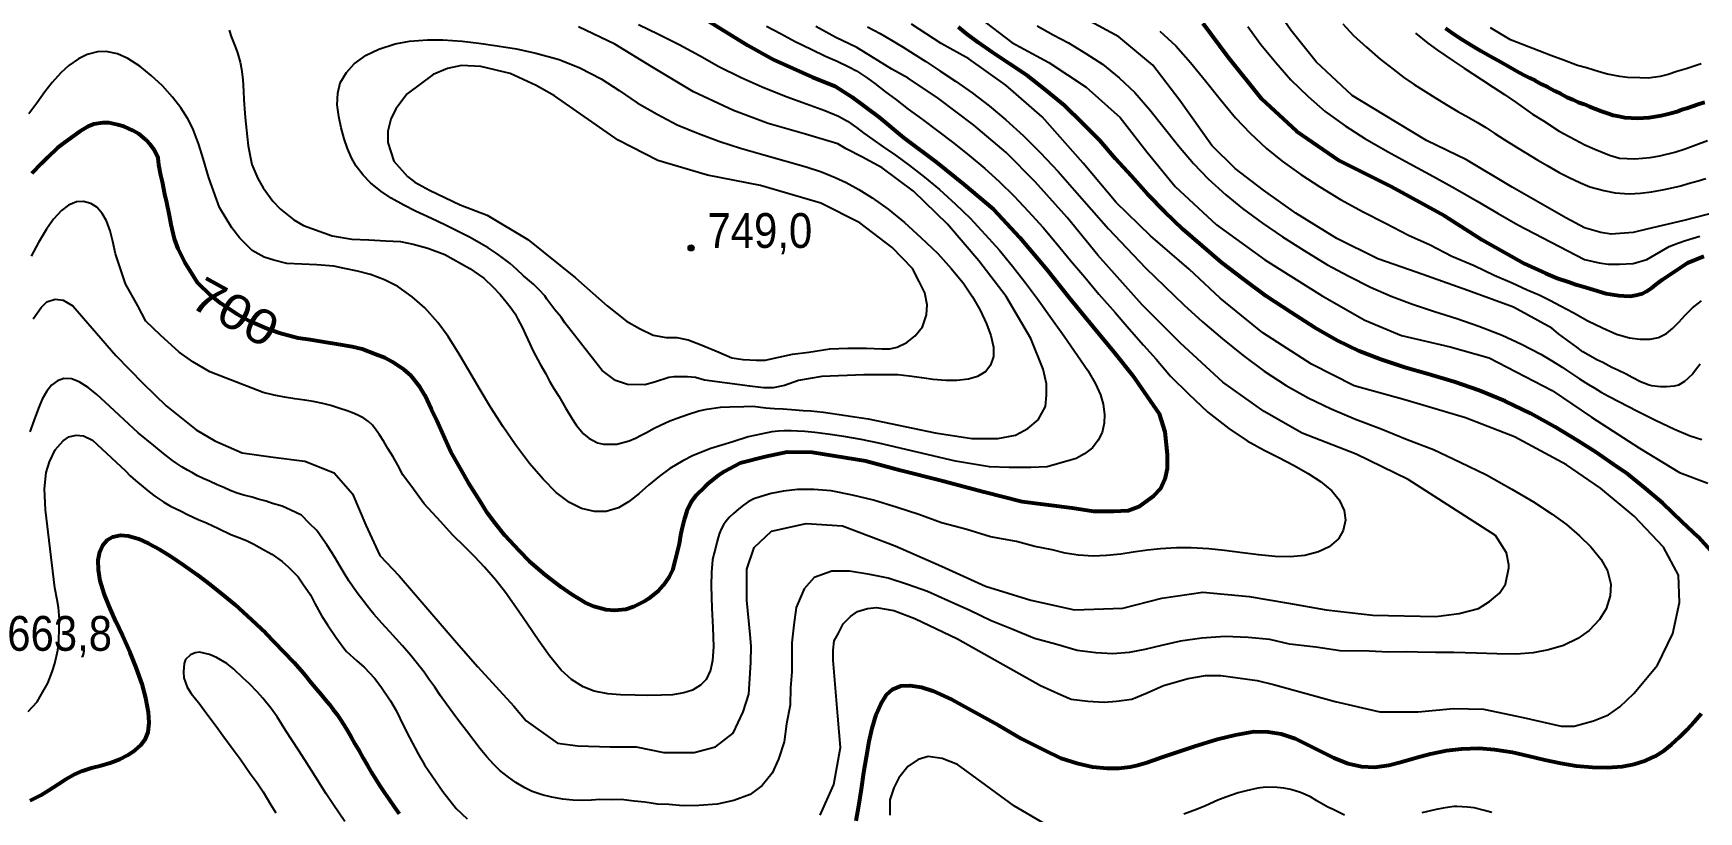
# Model space of a CAD drawing. Header units: metres. Extents: x 552626 to 559174, y 1843804 to 1852371.
# Drawn here: x 555000 to 555814, y 1844599 to 1844979 of the extents above; entities that cross this region are included whole.
import ezdxf
from ezdxf.enums import TextEntityAlignment as Align

# ---------------------------------------------------------------- set-up
doc = ezdxf.new("R2010")
doc.units = ezdxf.units.M
doc.header["$LTSCALE"] = 6.8
for name, color, linetype, lineweight in [('1', 7, 'Continuous', 25), ('2', 7, 'Continuous', 53), ('5', 7, 'Continuous', 25)]:
    doc.layers.add(name, color=color, linetype=linetype, lineweight=lineweight)
doc.layers.add('4', color=7, linetype='Continuous')

msp = doc.modelspace()

# ---------------------------------------------------------------- hatches: boundary and pattern name
at = {"layer": '5'}
msp.add_hatch(color=256, dxfattribs=at).paths.add_polyline_path([(555323.35, 1844874.58, 1), (555320.35, 1844874.58, 1)])

# ---------------------------------------------------------------- linework, layer by layer
at = {"layer": '1'}
for points in [[(555824.14, 1844892.43), (555807.14, 1844888.05), (555789.03, 1844883.76), (555782.32, 1844882.06), (555771.63, 1844881.27), (555766.47, 1844882.06), (555758.55, 1844884.45), (555749.44, 1844889.21), (555723.24, 1844904.33), (555700.86, 1844917.58), (555681.37, 1844927.02), (555660.21, 1844939.72), (555644.96, 1844949.07), (555627.37, 1844965.47), (555615.01, 1844980.94), (555603.23, 1844998.07), (555590.52, 1845016.32), (555577.8, 1845030.04), (555561.32, 1845040.81), (555544.28, 1845047.26), (555528.04, 1845057.14), (555517.5, 1845067.52)], [(555408.35, 1844791.16), (555441.21, 1844784.32), (555459.04, 1844781.54), (555471.71, 1844781.54), (555480.43, 1844783.13), (555486.37, 1844786.31), (555491.52, 1844790.68), (555495.09, 1844797.04), (555495.48, 1844802.6), (555495.48, 1844808.16), (555493.9, 1844815.31), (555487.92, 1844830.25), (555475.86, 1844850.86), (555462.44, 1844868.3), (555447.16, 1844886.21), (555430.59, 1844902.3), (555415.25, 1844913.64), (555405.26, 1844919.11), (555397.65, 1844922.92), (555393.56, 1844925.43), (555377.73, 1844930.14), (555359.48, 1844935.39), (555342.62, 1844941.7), (555323.02, 1844950.88), (555302.69, 1844963.02), (555284.49, 1844974.16), (555266.84, 1844982.49)], [(555296.16, 1844983.7), (555305.96, 1844978.94), (555316.09, 1844974.01), (555325.93, 1844968.51), (555335.38, 1844963.27), (555346.31, 1844957.87), (555356.52, 1844953.21), (555368.39, 1844948.53), (555378.31, 1844944.97), (555387.14, 1844941.76), (555393.83, 1844938.86), (555398.22, 1844936.41), (555402.75, 1844933.33), (555406.28, 1844930.6), (555410.72, 1844927.48), (555415.78, 1844923.9), (555421.7, 1844919.9), (555428.54, 1844914.81), (555435.85, 1844909.16), (555443.29, 1844903.05), (555451, 1844895.97), (555458.24, 1844889.07), (555465.56, 1844881.14), (555472.39, 1844873.58), (555478.95, 1844865.61), (555485.22, 1844857.57), (555491.2, 1844849.67), (555497.94, 1844840.17), (555504.23, 1844831.48), (555510.75, 1844822.01), (555515.7, 1844814.7), (555519.56, 1844808.22), (555521.91, 1844802.86), (555523.25, 1844798.22), (555523.91, 1844793.13), (555523.71, 1844788.91), (555522.69, 1844784.42), (555520.82, 1844780.6), (555518.08, 1844776.9), (555514.1, 1844773.93), (555510, 1844771.77), (555495.88, 1844767.64), (555487.96, 1844767.24), (555477.26, 1844767.24), (555467.75, 1844767.64), (555451.11, 1844770.42), (555413.68, 1844779.28), (555404.95, 1844780.95), (555396.42, 1844782.42), (555388.64, 1844783.62), (555382.28, 1844784.38), (555377.46, 1844784.89)], [(555358.66, 1844982.96), (555365.46, 1844979.39), (555372.76, 1844975.37), (555380.53, 1844971.63), (555387.59, 1844968.19), (555393.17, 1844965.78), (555398.89, 1844963.02), (555402.72, 1844961.04), (555408.13, 1844957.57), (555411.67, 1844954.97), (555416.98, 1844950.72), (555421.75, 1844947.16), (555427.99, 1844942.32), (555434.88, 1844937.38), (555442.36, 1844931.73), (555450.24, 1844925.72), (555457.78, 1844919.71), (555465.35, 1844913.31), (555472.44, 1844906.94), (555479.7, 1844899.84), (555486.64, 1844892.59), (555493.87, 1844884.5), (555500.58, 1844876.65), (555507.37, 1844868.5), (555514.27, 1844860.21), (555521.12, 1844852.02), (555529.08, 1844842.98), (555535.97, 1844835.13), (555543.01, 1844827.08), (555549.09, 1844820.18), (555556.18, 1844811.95), (555564.89, 1844803.36), (555574.34, 1844794.29), (555584.75, 1844786.43), (555593.59, 1844780.34)], [(555402.93, 1844972.55), (555402.58, 1844972.65), (555392.59, 1844977.35), (555382.79, 1844982.67)], [(555408.05, 1844982.57), (555414.22, 1844979.29), (555419.82, 1844976.03), (555425.42, 1844972.67), (555430.85, 1844969.21), (555436.55, 1844965.59), (555443.45, 1844961.07), (555451.09, 1844956.06), (555459.15, 1844950.27), (555467.51, 1844944.03), (555475.74, 1844937.19), (555484.37, 1844929.35), (555492.51, 1844921.23), (555501.18, 1844911.92), (555509.26, 1844902.8), (555517.59, 1844893.36), (555525.94, 1844883.86), (555534.71, 1844874.62), (555544.1, 1844864.76), (555553.26, 1844855.92), (555562.76, 1844846.82), (555571.88, 1844838.55), (555581.59, 1844830.2), (555591.69, 1844821.97), (555602.03, 1844814.42), (555612.68, 1844807.32), (555623.39, 1844801.34), (555634.67, 1844795.99), (555646.54, 1844790.92), (555659.18, 1844786.28), (555671.89, 1844781.05), (555684.76, 1844776.19), (555697.68, 1844769.95), (555710.66, 1844763.76), (555722.99, 1844756.73)], [(555552.75, 1844660.76), (555564.78, 1844664.27), (555573.29, 1844665.78), (555580.8, 1844665.78), (555598.58, 1844663.32), (555606.47, 1844661.34), (555636.68, 1844653.02), (555658.42, 1844648.01), (555677.26, 1844647.9), (555694.46, 1844649.62), (555709.15, 1844649.31), (555728.5, 1844645.13), (555747.12, 1844641.05), (555753.53, 1844641.05), (555762.91, 1844643.52), (555770.31, 1844646.49), (555775.74, 1844650.45), (555782.65, 1844656.88), (555794.21, 1844670.83), (555801.75, 1844686.16), (555804.94, 1844701.43), (555804.5, 1844714.75), (555797.17, 1844728.34), (555782.72, 1844743.56), (555766.27, 1844757.29), (555749.72, 1844768.59), (555724.38, 1844782.26), (555700.3, 1844791.51), (555670.69, 1844800.38), (555645.99, 1844807.23), (555625.04, 1844817.8), (555601.3, 1844833.13), (555580.39, 1844850.08), (555565.25, 1844864.19), (555546.46, 1844880.45), (555529.62, 1844896.81), (555513.54, 1844915.96), (555493.36, 1844938.68), (555475.73, 1844954.11), (555457.62, 1844966.93), (555444.11, 1844974.38), (555429.54, 1844983.91)], [(555462.83, 1844987.03), (555478.67, 1844974.89), (555496.78, 1844965.1), (555514.91, 1844953.12), (555531.5, 1844938.35), (555544.57, 1844921.47), (555558.47, 1844904.65), (555578.63, 1844885.93), (555602.24, 1844868.83), (555630.27, 1844851.18), (555651.16, 1844839.33), (555669.08, 1844831.81), (555692.83, 1844826.25), (555711.93, 1844820.86), (555742.7, 1844804.92), (555761.89, 1844791.89), (555785.34, 1844776.7), (555804.9, 1844764.86), (555818.8, 1844759.68)], [(555490.92, 1844983), (555498.75, 1844978.66), (555506.38, 1844974.73), (555514.79, 1844969.59), (555522.9, 1844964.32), (555531, 1844957.62), (555538.66, 1844950.44), (555546.01, 1844941.95), (555553.13, 1844933.24), (555560.04, 1844924.39), (555567.39, 1844915.85), (555574.59, 1844908.28), (555583.18, 1844900.52), (555591.39, 1844893.9), (555601.14, 1844886.64), (555610.89, 1844879.97), (555621.51, 1844873.24), (555632.58, 1844866.51), (555643.28, 1844860.8), (555653.86, 1844855.35), (555664.04, 1844851.06), (555674.42, 1844847.07), (555685.21, 1844843.49), (555696.18, 1844840.07), (555706.83, 1844836.43), (555718.25, 1844831.98), (555727.66, 1844827.6), (555737.22, 1844822.64), (555742.89, 1844819.28), (555747.67, 1844816.32), (555749.76, 1844814.85), (555753.13, 1844812.58), (555756.14, 1844810.67), (555760.52, 1844807.87), (555763.58, 1844806.04), (555766.75, 1844804.17), (555770.3, 1844802.22), (555775.7, 1844799.37), (555784.06, 1844794.98), (555793.29, 1844790.41), (555802.47, 1844786.06), (555810.1, 1844782.85), (555815.86, 1844780.99)], [(555815.13, 1844817.84), (555812.84, 1844814.89), (555811.44, 1844813.1), (555808.97, 1844810.79), (555807.35, 1844809.35), (555804.43, 1844807.56), (555802.31, 1844807.01), (555798.54, 1844806.73), (555795.69, 1844806.75), (555791.45, 1844807.17), (555790.17, 1844807.49), (555785.88, 1844809.14), (555781.8, 1844811.29), (555778.95, 1844812.84), (555774.79, 1844814.88), (555771.96, 1844816.24), (555767.48, 1844818.54), (555764.54, 1844819.97), (555760.26, 1844822.29), (555757.78, 1844823.88), (555754.74, 1844826.07), (555745.83, 1844832.64), (555742.53, 1844835.31), (555723.87, 1844845.59), (555701.47, 1844853.7), (555676.73, 1844862.61), (555657.47, 1844869.21), (555637.4, 1844879.19), (555617.41, 1844891.59), (555601.58, 1844902.81), (555587.85, 1844913.32), (555576.36, 1844924.68), (555560.67, 1844946.64), (555547.61, 1844963.83), (555530.91, 1844977.75), (555514.92, 1844986.35)], [(555593.94, 1844982.69), (555600.39, 1844973.93), (555607.6, 1844965.1), (555614.91, 1844956.7), (555623.38, 1844948.5), (555631.77, 1844941.19), (555641.52, 1844934.28), (555651.14, 1844928.05), (555662.29, 1844921.72), (555672.98, 1844915.79), (555684.67, 1844909.42), (555695.26, 1844903.52), (555706.03, 1844897.39), (555716.25, 1844891.43), (555725.88, 1844885.89), (555758.55, 1844868.95), (555765.68, 1844867.36), (555770.04, 1844866.57), (555775.59, 1844866.57), (555782.32, 1844866.96), (555789.06, 1844868.95), (555799.86, 1844875.35), (555804.1, 1844876.82), (555807.33, 1844878.02)], [(555640.36, 1844983.97), (555645.63, 1844978.34), (555651.93, 1844972.57), (555658.71, 1844966.73), (555664.99, 1844961.84), (555670.22, 1844957.74), (555675.19, 1844954.48), (555679.59, 1844951.57), (555685.31, 1844947.98), (555690.94, 1844944.66), (555696.65, 1844941.29), (555701.98, 1844938.35), (555706.19, 1844935.85), (555710.35, 1844933.34), (555714.76, 1844930.5), (555719.34, 1844927.53), (555725.3, 1844923.84), (555729.79, 1844921.05), (555735.73, 1844917.49), (555740.22, 1844914.87), (555746.16, 1844911.48), (555750.75, 1844909.06), (555756.57, 1844906.31), (555761.07, 1844904.48), (555767.91, 1844902.63), (555773.51, 1844901.51), (555780.4, 1844900.94), (555785.88, 1844901.29), (555791.34, 1844901.92), (555796.62, 1844902.89), (555800.58, 1844903.72), (555805.55, 1844904.95), (555809.24, 1844905.97), (555814.02, 1844907.33), (555817.91, 1844908.53)], [(555815.6, 1844964.48), (555808.2, 1844962.13), (555803.73, 1844960.71), (555799.44, 1844959.32), (555795.58, 1844958.27), (555789.6, 1844957.52), (555785.6, 1844957.59), (555779.58, 1844957.88), (555775.72, 1844958.34), (555769.69, 1844959.49), (555765.66, 1844960.6), (555759.43, 1844962.57), (555755.1, 1844963.74), (555748.82, 1844966.09), (555742.15, 1844968.57), (555722.42, 1844976.15), (555712.55, 1844982.09)], [(555096.08, 1844981), (555097.01, 1844977.87), (555098.91, 1844972.95), (555100.11, 1844969.94), (555101.5, 1844965.25), (555102.08, 1844961.89), (555102.66, 1844956.81), (555103.11, 1844951.15), (555103.21, 1844946.97), (555103.67, 1844940.46), (555103.93, 1844938.2), (555104.8, 1844928.97), (555105.31, 1844924.46), (555106.65, 1844917.76), (555107.12, 1844915.34)], [(555328.38, 1844810.02), (555323.95, 1844811.36), (555320.12, 1844811.64), (555313.41, 1844811.65), (555310.92, 1844811.22), (555304.03, 1844809.05), (555299.19, 1844807.68), (555290.74, 1844807.81), (555284.91, 1844809.8), (555278.43, 1844814.66), (555274.79, 1844819.19), (555260.19, 1844838.02), (555258.27, 1844840.68), (555255.26, 1844844.26), (555253.32, 1844846.92), (555251.31, 1844849.58), (555250.41, 1844851.13), (555247.6, 1844854.05), (555244.77, 1844856.81), (555239.98, 1844861.01), (555236.72, 1844864.02), (555233.36, 1844866.99), (555230.21, 1844869.46), (555227.1, 1844871.67), (555222.6, 1844874.58), (555219.27, 1844876.6), (555213.83, 1844879.66), (555209.04, 1844882.1), (555201.44, 1844885.86), (555194.9, 1844888.89), (555187.15, 1844892.58), (555181.49, 1844895.4), (555175.24, 1844898.92), (555170.25, 1844902.29), (555165.15, 1844906.34), (555161.49, 1844910.13), (555158.11, 1844914.44), (555155.89, 1844918.5), (555153.85, 1844923.19), (555152.34, 1844927.79), (555150.81, 1844933.26), (555149.68, 1844938.73), (555148.9, 1844944.54), (555149.21, 1844950.14), (555150.38, 1844955.23), (555153.34, 1844960.34), (555157.19, 1844964.47), (555163.01, 1844968.7), (555169.17, 1844971.69), (555177.16, 1844974.25), (555184.27, 1844975.59), (555193.05, 1844976.28), (555200.49, 1844976.18), (555209.96, 1844975.52), (555218.09, 1844974.57), (555227.03, 1844973.35), (555236.5, 1844971.8), (555245.97, 1844969.74), (555257.39, 1844966.57), (555267.48, 1844962.52), (555277.84, 1844957.19), (555286.71, 1844951.49), (555295.44, 1844945.46), (555305.22, 1844939.95), (555315.03, 1844934.78)], [(555550.98, 1844980.48), (555558.75, 1844973.34), (555566.02, 1844965.16), (555573.28, 1844956.25), (555580.41, 1844947.24), (555587.88, 1844938.18), (555595.05, 1844930.55), (555603.05, 1844923.07), (555610.77, 1844916.92), (555619.81, 1844910.37)], [(555675.9, 1844979.46), (555681.92, 1844974.61), (555686.63, 1844971.12), (555694.41, 1844965.92), (555699.78, 1844962.41), (555708.17, 1844956.91), (555713.86, 1844953.16), (555719.45, 1844949.49), (555725.06, 1844945.63), (555733.09, 1844939.9), (555738.44, 1844936.58), (555746.09, 1844931.65), (555751.29, 1844928.78), (555758.71, 1844924.87), (555763.53, 1844922.81)], [(555322.93, 1844773.1), (555317.85, 1844770.53), (555311.47, 1844766.88), (555306.4, 1844763.16), (555301.02, 1844758.7), (555296.5, 1844754.63), (555291.23, 1844750.49), (555286.35, 1844747.61), (555280.36, 1844745.79), (555274.69, 1844745.75), (555268.22, 1844747.26), (555262.34, 1844750.29), (555255.88, 1844755.12), (555249.51, 1844761.54), (555242.87, 1844769.32), (555236.07, 1844778.34), (555229.94, 1844787.13), (555223.79, 1844796.79), (555218.72, 1844805.19), (555213.2, 1844814.71), (555208.51, 1844822.67), (555203.06, 1844831.32), (555197.98, 1844838.17), (555191.63, 1844845.25), (555185.46, 1844850.64), (555178.46, 1844855.65), (555172.02, 1844859.05), (555165.11, 1844861.64), (555158.83, 1844863.17), (555152.48, 1844864.46), (555147.18, 1844865.64), (555138.9, 1844866.28), (555124.27, 1844866.96), (555117.93, 1844868.55), (555113.18, 1844870.14), (555107.23, 1844873.32), (555101.29, 1844879.28), (555097.33, 1844884.44), (555091.39, 1844894.37), (555086.2, 1844908.78), (555083.43, 1844918.24), (555081.23, 1844925.12), (555078.34, 1844932.89), (555075.87, 1844937.55), (555072.4, 1844943.03), (555068.36, 1844948.17), (555063.48, 1844953.67), (555057.97, 1844958.84), (555052.47, 1844963.32), (555046.45, 1844967.06), (555041.48, 1844969.34), (555035.96, 1844970.51), (555031.71, 1844970.4), (555026.66, 1844969.02), (555022.48, 1844966.94), (555017.69, 1844963.69), (555013.72, 1844960.17), (555009.55, 1844955.45), (555006, 1844950.81), (555002.01, 1844945.26), (554998.15, 1844940.07)], [(555241.2, 1844643.52), (555256.56, 1844632.65), (555266.49, 1844631.29), (555282.3, 1844630.84), (555294.95, 1844630.84), (555308.5, 1844628.12), (555323.41, 1844628.12), (555333.8, 1844630.84), (555342.38, 1844637.63), (555347.35, 1844648.05), (555350.06, 1844656.66), (555350.96, 1844672.06), (555351.19, 1844680.03), (555350.78, 1844685.81), (555349.04, 1844702.48), (555349.16, 1844717.63), (555352.67, 1844728.27), (555361.14, 1844736.16), (555378.12, 1844740), (555395.91, 1844738.84), (555421.64, 1844729), (555444.18, 1844719.07), (555465.75, 1844709.41), (555487.91, 1844702.51), (555509.26, 1844697.8), (555532.86, 1844698.69), (555551.87, 1844703.53), (555572, 1844706.5), (555594.58, 1844704.27), (555613.85, 1844701.09), (555632.22, 1844697.77), (555655.07, 1844695.17), (555685.92, 1844694.5), (555697.27, 1844695.98), (555706.65, 1844698.46), (555712.08, 1844701.92), (555717.01, 1844705.88), (555719.98, 1844710.33), (555721.46, 1844718.25), (555721.46, 1844719.74), (555720.47, 1844725.68), (555715.04, 1844734.09), (555672.32, 1844761.43), (555646.89, 1844773.77), (555620.53, 1844784.02), (555601.87, 1844794.61), (555581.81, 1844809.03), (555561.13, 1844828), (555542.37, 1844846.8), (555520.72, 1844871.06), (555505.74, 1844889.5), (555489.96, 1844906.92), (555475.81, 1844921.21), (555459.98, 1844934.53), (555442.78, 1844947.51), (555427.98, 1844957.44), (555420.02, 1844961.87), (555402.93, 1844972.55)], [(555315.03, 1844934.78), (555325.43, 1844930.45), (555335.9, 1844926.54), (555346.05, 1844923.27), (555357.39, 1844919.98), (555378.03, 1844914.16), (555385.62, 1844911.69), (555392.3, 1844909.05), (555397.65, 1844906.57), (555403.91, 1844903.05), (555410.4, 1844899.07), (555418.09, 1844893.58), (555426.17, 1844887.04), (555434.21, 1844879.74), (555442.48, 1844871.87), (555449.02, 1844864.59), (555454.9, 1844857.56), (555459.37, 1844850.68), (555463.14, 1844844.17), (555466.31, 1844837.45), (555468.4, 1844831.76), (555469.6, 1844826.15), (555469.63, 1844821.58), (555468.25, 1844817.31), (555465.87, 1844814.21), (555461.88, 1844811.7), (555457.43, 1844810.45), (555451.75, 1844809.76), (555446.35, 1844809.83), (555440.2, 1844810.34), (555434.7, 1844811.1), (555428.47, 1844811.97), (555422.84, 1844812.61), (555406.35, 1844812.53), (555385.74, 1844811.74), (555374.26, 1844809.75), (555367.52, 1844807.37), (555361.97, 1844806.17), (555357.22, 1844806.17), (555350.48, 1844806.97), (555328.38, 1844810.02)], [(555763.53, 1844922.81), (555770.73, 1844919.92), (555775.58, 1844918.34), (555783.12, 1844918.05), (555790.54, 1844918.69), (555795.38, 1844919.49), (555802.74, 1844921.36), (555807.68, 1844922.93), (555812.94, 1844924.92), (555818.65, 1844927.06)], [(555107.12, 1844915.34), (555110.09, 1844908.54), (555112.71, 1844903.89), (555117.35, 1844897.47), (555121.23, 1844893.53), (555127.72, 1844888.37), (555132.33, 1844885.57), (555146.46, 1844880.47), (555155.96, 1844878.88), (555164.28, 1844878.48), (555172.6, 1844878.08), (555179.73, 1844877.68), (555186.07, 1844876.49), (555193.2, 1844874.51), (555201.52, 1844871.33), (555213.64, 1844864.6), (555217.88, 1844861.57), (555220.55, 1844859.79), (555225.04, 1844855.37), (555228.49, 1844851.78), (555231.46, 1844848.23), (555233.34, 1844845.88), (555235.83, 1844842.37), (555237.17, 1844839.77), (555239.37, 1844835.47), (555240.88, 1844832.23), (555243.1, 1844827.73), (555244.38, 1844824.84), (555245.75, 1844822.06), (555248.13, 1844817.78), (555250.86, 1844813.06), (555252.6, 1844809.46), (555254.82, 1844805.83), (555257.22, 1844802.21), (555260.53, 1844796.52), (555263.72, 1844791.09), (555265.79, 1844787.91), (555269.19, 1844783.84), (555271.91, 1844781.69), (555276.16, 1844779.33), (555278.98, 1844778.79), (555285.54, 1844778.69), (555291.61, 1844780.33), (555294.69, 1844781.64), (555297.45, 1844783.19), (555299.97, 1844784.42), (555303.81, 1844786.48), (555306.87, 1844787.96), (555311.47, 1844790.1), (555315.02, 1844791.36), (555320.12, 1844793.28), (555325.61, 1844795.04), (555329.61, 1844795.79), (555336.14, 1844796.72), (555340.76, 1844796.97), (555347.57, 1844797.18), (555352.03, 1844797.21), (555358.38, 1844796.42), (555362.59, 1844796.14), (555366.88, 1844795.97), (555370.9, 1844795.67), (555376.65, 1844795.19), (555380.37, 1844794.95), (555386.52, 1844794.33), (555408.35, 1844791.16)], [(555619.81, 1844910.37), (555629.1, 1844904.34), (555639.27, 1844898.26), (555650.31, 1844892.16), (555661.19, 1844886.67), (555672.45, 1844880.88), (555683.1, 1844876.03), (555693.74, 1844870.62), (555704.59, 1844865.95), (555714.37, 1844861.22), (555723.23, 1844857.58), (555730.58, 1844854.1), (555736.29, 1844851.63), (555741.5, 1844849.07), (555746.86, 1844846.24), (555752.99, 1844843), (555760.13, 1844839.02), (555767.26, 1844835.54), (555774.22, 1844832.41), (555780.44, 1844830.64), (555785.49, 1844829.94), (555790.69, 1844830.01), (555794.73, 1844830.9), (555798.6, 1844832.72), (555801.57, 1844835.14), (555804.61, 1844838.29), (555807.77, 1844841.8), (555811.28, 1844845.31), (555815.66, 1844848.81)], [(555036.04, 1844887.82), (555033.98, 1844891.47), (555031.33, 1844894.49), (555028.46, 1844896.34), (555024.89, 1844897.28), (555021.46, 1844897.08), (555017.52, 1844895.5), (555014.1, 1844892.91), (555010.23, 1844888.61), (555006.79, 1844883.79), (555002.86, 1844877.23), (554999.23, 1844870.49)], [(555331.98, 1844698.6), (555332.44, 1844689.13), (555332.76, 1844679.66), (555332.38, 1844673.12), (555331.36, 1844668.26), (555329.14, 1844663.83), (555326.49, 1844661.03), (555322.45, 1844658.51), (555318.32, 1844657.28), (555312.73, 1844656.35), (555307.34, 1844656.11), (555300.65, 1844656.01), (555294.47, 1844656.1), (555287.27, 1844656.28), (555281.09, 1844656.83), (555274.46, 1844658.12), (555269.09, 1844660.15), (555263.39, 1844663.74), (555258.41, 1844668.4), (555252.65, 1844675.3), (555247.39, 1844682.61), (555241.53, 1844691.27), (555236.58, 1844698.61), (555231.1, 1844706.26), (555226.4, 1844712.23), (555220.83, 1844718.62), (555216.1, 1844723.71), (555211.48, 1844728.46), (555205.27, 1844734.47), (555199.51, 1844740.79), (555191.37, 1844749.55), (555186.17, 1844756.69), (555180.97, 1844763.74), (555178.44, 1844768.45), (555176.14, 1844772.54), (555173.58, 1844776.56), (555171.59, 1844779.98), (555169.51, 1844783.24), (555167.98, 1844785.63), (555166.05, 1844788), (555164.14, 1844789.74), (555161.88, 1844791.36), (555159.57, 1844792.62), (555157.09, 1844793.71), (555153.67, 1844795.04), (555150.11, 1844796.18), (555145.71, 1844797.61), (555141.76, 1844798.58), (555137.15, 1844799.54), (555132.99, 1844800.16), (555128.09, 1844800.92), (555123.14, 1844801.71), (555118.09, 1844802.7), (555112.71, 1844803.99), (555086.63, 1844814.12), (555078.31, 1844818.89), (555071.58, 1844823.65), (555062.47, 1844832), (555055.34, 1844838.75), (555051.37, 1844846.3), (555045.43, 1844857.03), (555040.55, 1844871.69), (555039.23, 1844877.76), (555037.86, 1844882.85), (555036.04, 1844887.82)], [(555807.33, 1844878.02), (555811.62, 1844879.34), (555814.85, 1844880.38)], [(555000.27, 1844839.94), (555004.23, 1844845.51), (555007, 1844848.29), (555010.96, 1844849.48), (555014.93, 1844849.08), (555019.68, 1844846.3), (555040.73, 1844822.09), (555053.97, 1844808.4), (555065.21, 1844797.52), (555079.98, 1844785.73), (555089.12, 1844780.3), (555102.34, 1844774.54), (555117.53, 1844772.33), (555133.08, 1844770.46), (555147.34, 1844764.75), (555156.38, 1844754.49), (555162.78, 1844739.08), (555169.71, 1844724.33), (555179.09, 1844714.42), (555207.21, 1844681.85), (555217.62, 1844670), (555235.22, 1844650.7), (555241.2, 1844643.52)], [(555191.33, 1844667.34), (555188.78, 1844670.66), (555184.87, 1844675.47), (555180.74, 1844680.26), (555174.65, 1844687.11), (555170.75, 1844691.32), (555166.84, 1844695.63), (555165.23, 1844697.5), (555163.49, 1844699.76), (555161.37, 1844702.52), (555159.18, 1844705.51), (555156.59, 1844708.87), (555154.51, 1844711.89), (555152.2, 1844715.63), (555150.34, 1844718.92), (555148.11, 1844722.86), (555146.19, 1844725.73), (555143.84, 1844729.52), (555141.79, 1844732.24), (555138.91, 1844736.58), (555135.35, 1844740.02), (555131.4, 1844743.96), (555126.26, 1844746.4), (555121.98, 1844748.47), (555117.16, 1844749.81), (555114.09, 1844750.88), (555110.18, 1844751.87), (555107.23, 1844752.81), (555103.26, 1844753.81), (555100.03, 1844754.85), (555096.62, 1844756.03), (555093.37, 1844757.49), (555090.17, 1844758.92), (555086.43, 1844760.6), (555083.43, 1844761.96), (555080.64, 1844763.28), (555078.07, 1844764.64), (555075.69, 1844765.99), (555072.89, 1844767.67), (555070.54, 1844769.21), (555068.4, 1844770.72), (555063.93, 1844774.11), (555059.22, 1844778.02), (555051.52, 1844784.31), (555035.48, 1844799.25), (555031.43, 1844802.9), (555027.1, 1844806.45), (555022.79, 1844809.1), (555018.97, 1844810.69), (555015.18, 1844810.84), (555012.18, 1844809.71), (555009.22, 1844807.46), (555006.94, 1844804.56), (555004.72, 1844800.65), (555002.81, 1844796.32), (555000.68, 1844790.6), (554998.65, 1844784.75)], [(554997.86, 1844648.12), (555002.15, 1844652.88), (555004.39, 1844656.55), (555007.37, 1844662.02), (555009.58, 1844667.59), (555010.84, 1844671.53), (555012.36, 1844678.15), (555012.88, 1844682.67), (555013.03, 1844688.86), (555013.12, 1844693.04), (555012.64, 1844698.87), (555011.92, 1844702.68), (555010.78, 1844708.53), (555006.21, 1844746.58), (555005.81, 1844756.91), (555006.61, 1844764.85), (555008.19, 1844770.02), (555010.96, 1844775.98), (555014.93, 1844780.35), (555017.7, 1844782.34), (555021.26, 1844783.13), (555024.83, 1844782.73), (555029.19, 1844780.75), (555045.43, 1844765.64), (555047.68, 1844763.33), (555050.23, 1844760.97), (555052.97, 1844758.62), (555056.93, 1844755.47), (555059.65, 1844753.31), (555064.16, 1844750.41), (555067.41, 1844748.51), (555072.33, 1844746.13), (555075.75, 1844744.43), (555080.97, 1844741.99), (555084.95, 1844740.36), (555090.87, 1844737.53), (555096.9, 1844734.61), (555100.78, 1844733.06), (555104.55, 1844731.6), (555108.16, 1844729.92), (555113.33, 1844727), (555116.98, 1844724.95), (555121.95, 1844721.35), (555125.02, 1844718.57), (555129.72, 1844713.98)], [(555377.46, 1844784.89), (555373.77, 1844785.08), (555370.78, 1844785.24), (555367.35, 1844785.17), (555364.58, 1844785.09), (555361.24, 1844784.82), (555355.99, 1844783.67), (555349.77, 1844782.24), (555342.2, 1844779.87), (555331.52, 1844776.55), (555322.93, 1844773.1)], [(555593.59, 1844780.34), (555601.91, 1844775.85), (555609.2, 1844772.13), (555616.32, 1844768.4), (555623.42, 1844764.38), (555629.41, 1844760.49), (555635.07, 1844755.86), (555638.68, 1844751.51), (555641.1, 1844746.3), (555641.68, 1844741.6), (555640.61, 1844736.47), (555638.23, 1844732.43), (555633.77, 1844728.6), (555628.52, 1844726.15), (555621.79, 1844724.32), (555614.71, 1844723.76), (555607.25, 1844723.84), (555599.1, 1844724.69), (555591.41, 1844725.7), (555582.61, 1844726.81), (555574.9, 1844727.6), (555566.29, 1844728.06), (555559.06, 1844728.07), (555551.25, 1844727.63), (555544.86, 1844726.92), (555537.86, 1844725.93), (555531.91, 1844725.01), (555524.86, 1844724.28), (555518.43, 1844724.08), (555511.15, 1844724.5), (555504.64, 1844725.52), (555498.29, 1844727.06), (555489.84, 1844728.75), (555480.84, 1844731.11), (555468.26, 1844733.52), (555456.66, 1844737.02), (555444.21, 1844740.24), (555433.09, 1844744.41), (555422.52, 1844747.76), (555411.04, 1844751.39), (555400.69, 1844753.85), (555390.27, 1844755.86), (555381.8, 1844756.6), (555373.78, 1844756.58), (555367.06, 1844755.72), (555361.05, 1844754.54), (555356.08, 1844753.16), (555352.5, 1844751.95), (555349.75, 1844750.63), (555347.45, 1844748.95), (555345.12, 1844747.12), (555342.55, 1844744.84), (555340.65, 1844743.03), (555338.75, 1844740.93), (555337.6, 1844739.27), (555336.49, 1844737.17), (555335.75, 1844735.25), (555335.15, 1844733.1), (555334.49, 1844730.62), (555333.84, 1844727.96), (555332.98, 1844724.92), (555332.26, 1844722.22), (555331.77, 1844716.22), (555331.64, 1844709.49), (555331.98, 1844698.6)], [(555722.99, 1844756.73), (555733.62, 1844750.56), (555742.66, 1844744.55), (555749.65, 1844739.47), (555756.15, 1844733.94), (555761.63, 1844728.64), (555766.68, 1844722.41), (555769.73, 1844716.81), (555771.39, 1844710.37), (555771.13, 1844704.64), (555769.13, 1844698.31), (555765.93, 1844693.06), (555760.86, 1844687.75), (555755.2, 1844683.82), (555748.26, 1844680.36), (555740.98, 1844678.19), (555733.4, 1844676.74), (555725.14, 1844676.21), (555715.64, 1844676.26), (555705.66, 1844676.59), (555694.62, 1844676.9), (555685.66, 1844677.03), (555677.1, 1844677.1), (555671.64, 1844677.21), (555662.48, 1844677.04), (555653.29, 1844677.55), (555639.04, 1844677.81), (555627.13, 1844679.49), (555614.41, 1844680.97), (555604.73, 1844683.24), (555594.06, 1844684.31), (555582.96, 1844684.78), (555571.54, 1844683.93), (555561.13, 1844682.52), (555551.8, 1844680.31), (555543.59, 1844678.41), (555535.93, 1844676.93), (555527.91, 1844676.25), (555519.7, 1844676.86), (555510.47, 1844678.01), (555500.57, 1844680.86), (555489.68, 1844683.77), (555479.13, 1844688.25), (555468.44, 1844692.47), (555458.1, 1844697.43), (555447.5, 1844702.14), (555437.36, 1844706.71), (555427.62, 1844710.22), (555418.1, 1844713.31), (555409.27, 1844715.08), (555399.23, 1844716.71), (555390.68, 1844716.72), (555382.04, 1844713.55), (555377.15, 1844708.01), (555373.23, 1844698.92), (555372.11, 1844690.48), (555371.05, 1844681.74), (555371, 1844674.7), (555371.06, 1844667.58), (555370.48, 1844659.7), (555370.25, 1844651.26), (555368.53, 1844642.1), (555367.31, 1844633.35), (555364.51, 1844624.93), (555361.44, 1844618.03), (555356.56, 1844612.03), (555350.65, 1844607.6), (555342.8, 1844604.63), (555334.53, 1844602.85), (555325.7, 1844602.28), (555318.04, 1844602.06), (555311.04, 1844602.64), (555305.34, 1844602.92), (555299.3, 1844603.89), (555293.97, 1844604.36), (555287.67, 1844605.07), (555282.76, 1844605.06), (555277.2, 1844605.07), (555273.11, 1844604.76), (555268.55, 1844604.58), (555264.07, 1844604.83), (555259.16, 1844605.25), (555253.74, 1844606.3), (555249.05, 1844607.38), (555244.24, 1844609.13), (555240.53, 1844610.91), (555236.22, 1844613.5), (555232.57, 1844616.09), (555228.41, 1844619.39), (555225.23, 1844622.39), (555221.98, 1844625.94), (555218.79, 1844629.84), (555215.66, 1844633.96), (555211.99, 1844638.67), (555208.6, 1844643.09), (555205.33, 1844647.55), (555202.32, 1844651.69), (555199.4, 1844655.86), (555196.52, 1844659.95), (555193.63, 1844664), (555191.33, 1844667.34)], [(555129.72, 1844713.98), (555132.11, 1844710.55), (555135.77, 1844705.09), (555137.87, 1844700.87), (555141.43, 1844694.63), (555144.08, 1844690.48), (555148.19, 1844684.49), (555152.03, 1844679.05), (555153.46, 1844677.41), (555158.43, 1844672.95), (555162.02, 1844669.75), (555167.1, 1844664.36), (555170.21, 1844660.35), (555174.9, 1844653.39), (555177.62, 1844648.67), (555181.46, 1844640.85), (555184.16, 1844635.47), (555188.5, 1844627.42), (555191.58, 1844622.08), (555196.83, 1844614.33), (555200.47, 1844609.06), (555207.02, 1844600.79), (555212.34, 1844595.71)], [(555384.98, 1844597.46), (555391.54, 1844612.53), (555394.92, 1844630.47), (555393.62, 1844645.79), (555391.3, 1844673.22), (555391.3, 1844678.17), (555391.79, 1844682.62), (555393.77, 1844686.08), (555396.24, 1844691.03), (555399.69, 1844694.5), (555403.15, 1844696.97), (555408.08, 1844698.46), (555412.52, 1844698.95), (555420.91, 1844697.47), (555431.28, 1844693.51), (555452, 1844683.61), (555492.65, 1844660.76), (555502.67, 1844656.24), (555507.68, 1844654.23), (555515.69, 1844653.22), (555523.7, 1844652.72), (555529.71, 1844653.22), (555537.23, 1844654.23), (555544.74, 1844657.24), (555552.75, 1844660.76)], [(555129.92, 1844629.27), (555126.82, 1844633.96), (555123.79, 1844638.76), (555119.59, 1844645.51), (555116.66, 1844649.55), (555112.54, 1844654.7), (555109.92, 1844657.64), (555105.84, 1844661.74), (555102.86, 1844664.45), (555098.25, 1844668.96), (555094.9, 1844671.63), (555089.81, 1844674.47), (555086.4, 1844675.99), (555081.61, 1844677.06), (555079.36, 1844676.8), (555077.19, 1844675.79), (555074.77, 1844673.61), (555074.05, 1844671.62), (555073.67, 1844667.48), (555073.9, 1844664.56), (555075.47, 1844660.07), (555077.54, 1844656.88), (555081.66, 1844651.74), (555084.7, 1844647.61), (555089.73, 1844641.05), (555093.03, 1844636.38), (555098.09, 1844629.63), (555101.46, 1844625.06), (555106.38, 1844617.91), (555109.67, 1844613.24), (555112.74, 1844608.93), (555116.41, 1844602.59), (555118.87, 1844598.59)], [(555152.58, 1844594.35), (555146.98, 1844602.57), (555143.41, 1844607.97), (555138.18, 1844616.22), (555133.18, 1844624.12), (555129.92, 1844629.27)], [(555494.48, 1844593.5), (555479.84, 1844601.91), (555459.28, 1844617.11), (555452, 1844622.24), (555444.6, 1844625.21), (555437.69, 1844626.2), (555432.76, 1844624.71), (555427.82, 1844621.25), (555423.38, 1844615.81), (555420.91, 1844610.86), (555418.94, 1844604.92), (555418.94, 1844597.49)], [(555641.16, 1844597.55), (555635.28, 1844600.43), (555633.06, 1844601.48), (555627.64, 1844604.51), (555624.54, 1844606.4), (555619.7, 1844608.65), (555614.97, 1844609.96), (555611.64, 1844610.69), (555608.28, 1844610.93), (555602.73, 1844611.19), (555598.91, 1844610.61), (555593.17, 1844609.32), (555589.2, 1844608.35), (555583.27, 1844606.37), (555579.37, 1844604.84), (555573.34, 1844602.09), (555568.9, 1844600.29), (555562.72, 1844598)], [(555713.19, 1844598.86), (555709.65, 1844599.75), (555704.55, 1844601.01), (555701.35, 1844601.47), (555696.18, 1844601.77), (555694.66, 1844601.77), (555689.44, 1844600.93), (555686.01, 1844600.21), (555678.98, 1844598.57)]]:
    msp.add_lwpolyline(points, dxfattribs=at)
msp.add_lwpolyline([(555371.36, 1844822.61), (555379.41, 1844823.66), (555389.71, 1844825.25), (555398.42, 1844825.64), (555407.53, 1844825.64), (555415.06, 1844825.25), (555419.02, 1844825.25), (555422.59, 1844826.04), (555427.34, 1844828.42), (555431.3, 1844831.6), (555434.87, 1844835.97), (555436.85, 1844841.93), (555437.25, 1844846.7), (555436.06, 1844852.66), (555433.29, 1844858.22), (555430.12, 1844864.58), (555420.18, 1844874.75), (555404.31, 1844886.89), (555385.23, 1844896.42), (555355.78, 1844905.02), (555329.82, 1844910.08), (555305.52, 1844917.21), (555286.16, 1844927.28), (555255.06, 1844948.91), (555246.18, 1844953.86), (555233.35, 1844959.8), (555219.04, 1844963.27), (555209.66, 1844963.76), (555202.75, 1844962.28), (555195.84, 1844959.31), (555183.01, 1844949.9), (555177.58, 1844942.48), (555175.12, 1844937.53), (555173.63, 1844931.59), (555173.63, 1844926.15), (555176.56, 1844917.02), (555183.3, 1844909.47), (555186.87, 1844906.69), (555194, 1844902.71), (555208.93, 1844895.63), (555222.22, 1844890.54), (555241.97, 1844878.63), (555265.32, 1844859.92), (555280.76, 1844846.3), (555290.27, 1844838.75), (555296.6, 1844835.18), (555303.34, 1844832), (555309.68, 1844830.81), (555314.83, 1844830.81), (555320.38, 1844829.62), (555326.71, 1844827.23), (555335.43, 1844823.66), (555341.77, 1844820.87), (555347.32, 1844820.08), (555353.65, 1844819.68), (555358.01, 1844819.68)], close=True, dxfattribs=at)
at = {"layer": '2'}
for points in [[(555328.55, 1844986.55), (555349.36, 1844973.56), (555362.33, 1844966.42), (555381.23, 1844957.94), (555392.28, 1844953.56), (555400.42, 1844948.31), (555413.79, 1844938.37), (555425.63, 1844928.47), (555441.83, 1844916.42), (555455.25, 1844905.52), (555469.64, 1844893.55), (555482.52, 1844879.64), (555495.68, 1844864.09), (555506.24, 1844850.72), (555518.23, 1844836.17), (555529.2, 1844823.03), (555537.46, 1844812.62), (555550.55, 1844793.46), (555553.33, 1844784.72), (555554.52, 1844773.6), (555554.52, 1844766.84), (555553.33, 1844761.68), (555551.35, 1844756.91), (555547.78, 1844753.34), (555540.65, 1844748.17), (555535.5, 1844746.18), (555528.37, 1844745.79), (555518.46, 1844745.79), (555508.16, 1844747.38), (555483.64, 1844750.63), (555465.16, 1844755.22), (555444.82, 1844760.63), (555424.14, 1844765.91), (555407.22, 1844770.39), (555381.09, 1844774.59), (555368.73, 1844774.89), (555358.08, 1844772.5), (555345.84, 1844769.38), (555343.04, 1844768.02), (555338.21, 1844765.37), (555334.93, 1844763.18), (555329.95, 1844759.28), (555328.49, 1844757.88), (555324.39, 1844753.79), (555321.98, 1844750.75), (555319.76, 1844746.03), (555318.64, 1844742.47), (555317.32, 1844737.37), (555316.62, 1844734.34), (555316.07, 1844729.99), (555314.88, 1844725.47)], [(555820.31, 1844726.69), (555814.03, 1844733.5), (555806.25, 1844740.84), (555796.82, 1844749.87), (555788.51, 1844756.82), (555779.73, 1844763.99), (555772.68, 1844768.84), (555764.03, 1844774.78), (555755.21, 1844780.4), (555744, 1844787.25), (555732.23, 1844793.65), (555719.79, 1844799.76), (555707.04, 1844804.95), (555694.84, 1844809.15), (555682.27, 1844812.88), (555670.7, 1844816.2), (555658.9, 1844820.05), (555648.39, 1844824.21), (555637.62, 1844829.43), (555626.59, 1844835.66), (555615.07, 1844842.97), (555602.97, 1844851.01), (555591.94, 1844859.19), (555581.1, 1844867.45), (555571.62, 1844875.55), (555562.18, 1844883.79), (555553.43, 1844892.2), (555544.88, 1844900.84), (555537.05, 1844909.57), (555529.33, 1844918.17), (555521.59, 1844927.1), (555513.21, 1844935.46), (555504.39, 1844944.16), (555495.33, 1844951.39), (555486.18, 1844958.74), (555477.48, 1844964.48), (555469.18, 1844970.11), (555462.14, 1844974.88), (555456.48, 1844979.08), (555452.57, 1844982.39)], [(555571.99, 1844984.44), (555584.14, 1844967.88), (555600.7, 1844947.35), (555617.81, 1844931.54), (555638.66, 1844917.22), (555663.96, 1844904.51), (555689.93, 1844890.34), (555708.44, 1844878.46), (555729.06, 1844866.89), (555739.44, 1844862.17), (555745.23, 1844859.86), (555750.69, 1844857.98), (555754.27, 1844856.72), (555759.39, 1844855.27), (555762.65, 1844854.25), (555768.96, 1844852.38), (555775.26, 1844851.37), (555777.76, 1844851.11), (555780.91, 1844851.03), (555783.61, 1844851.46), (555786.82, 1844852.34), (555788.7, 1844853.24), (555791.51, 1844855.11), (555793.4, 1844856.68), (555796.7, 1844859.18), (555808.87, 1844867.36), (555816.79, 1844870.54)], [(555690.59, 1844981.98), (555694.57, 1844979.13), (555698.7, 1844976.44), (555702.95, 1844973.73), (555707.92, 1844970.92), (555712.42, 1844968.3), (555717.42, 1844965.55), (555720.96, 1844963.49), (555724.27, 1844961.56), (555726.63, 1844960.27), (555729.05, 1844958.97)], [(555729.05, 1844958.97), (555731.64, 1844957.67), (555734.42, 1844956.3), (555737.52, 1844954.61), (555740.59, 1844953.14), (555743.87, 1844951.29), (555746.91, 1844949.91), (555749.95, 1844948.28), (555752.79, 1844947.07), (555755.51, 1844945.83), (555758.29, 1844944.75), (555760.94, 1844943.66), (555763.93, 1844942.48), (555766.79, 1844941.39), (555769.74, 1844940.42), (555772.57, 1844939.5), (555775.35, 1844938.93), (555778.21, 1844938.34), (555781.31, 1844938.15), (555784.3, 1844937.99), (555787.4, 1844938.11), (555790.2, 1844938.35), (555793.08, 1844938.75), (555795.95, 1844939.32), (555798.69, 1844939.88), (555801.39, 1844940.62), (555803.74, 1844941.27), (555806.18, 1844942.11), (555808.51, 1844942.89), (555811.24, 1844943.85), (555814.15, 1844944.76), (555817.36, 1844945.76)], [(555051.9, 1844930.34), (555049.05, 1844931.92), (555044.74, 1844933.81), (555041.69, 1844934.7), (555037.19, 1844935.7), (555034.25, 1844935.65), (555029.94, 1844934.97), (555027.21, 1844933.9), (555023.02, 1844931.42), (555020.21, 1844929.38), (555015.45, 1844925.98), (555012.12, 1844923.5), (555007.41, 1844918.87), (555004.25, 1844915.75), (554999.67, 1844910.85)], [(555314.88, 1844725.47), (555314.11, 1844722.15), (555312.69, 1844717.13), (555311.05, 1844713.99), (555308.12, 1844709.66), (555305.77, 1844706.91), (555300.95, 1844703.22), (555299.29, 1844701.98), (555293.7, 1844699.25), (555289.94, 1844697.96), (555284.2, 1844697.4), (555280.35, 1844697.72), (555274.35, 1844699.41), (555269.94, 1844701.38), (555263.28, 1844705.48), (555258.32, 1844708.91), (555250.69, 1844714.8), (555242.79, 1844721.41), (555237.83, 1844726.56), (555230.87, 1844734.14), (555226.34, 1844739.62), (555222.29, 1844745.06), (555218.67, 1844750.83), (555212.98, 1844759.8), (555209.54, 1844765.78), (555204.39, 1844775), (555201.46, 1844781.42), (555197.59, 1844790.31), (555194.88, 1844795.71), (555191.7, 1844802.68), (555189.33, 1844806.79), (555184.9, 1844812.18), (555181.63, 1844814.95), (555176.06, 1844818.69), (555172.11, 1844820.81), (555167.82, 1844822.51), (555161.04, 1844825.16), (555156.15, 1844826.31), (555148.48, 1844827.63), (555143.55, 1844828.3), (555135.58, 1844829.67), (555129.77, 1844830.53), (555120.74, 1844832.92), (555114.69, 1844834.99), (555106.07, 1844838.77), (555100.17, 1844842.09), (555092.05, 1844847.35), (555087.02, 1844851.34), (555080.59, 1844857.65), (555076.03, 1844865.03), (555074.62, 1844867.35), (555071.17, 1844874.19), (555069.38, 1844879.03), (555067.73, 1844885.98), (555066.84, 1844890.45), (555065.54, 1844896.77), (555064.69, 1844900.86), (555063.44, 1844906.81), (555062.68, 1844910.15), (555061.72, 1844915.19), (555061.36, 1844918.38), (555059.46, 1844922.45), (555057.55, 1844924.99), (555055.37, 1844927.41), (555051.9, 1844930.34)], [(554998.84, 1844604.71), (555003.96, 1844607.25), (555007.97, 1844609.69), (555012.47, 1844612.61), (555016.15, 1844615.05), (555020.25, 1844617.44), (555024.31, 1844619.15), (555028.78, 1844620.59), (555033.51, 1844621.8), (555037.96, 1844623.07), (555042.58, 1844624.82), (555046.4, 1844626.8), (555050.12, 1844629.27), (555052.91, 1844631.71), (555055.14, 1844634.73), (555056.48, 1844637.98), (555056.97, 1844642.64), (555056.66, 1844647.75), (555055.36, 1844654.65), (555053.46, 1844661.44), (555050.64, 1844669.68), (555047.65, 1844677.02), (555043.97, 1844685.22), (555040.68, 1844692.09), (555037.35, 1844699.53), (555034.92, 1844705.69), (555033.03, 1844711.99), (555032.19, 1844717.29), (555032.05, 1844722.08), (555032.88, 1844726.19), (555034.28, 1844729.31), (555036.58, 1844731.93), (555039.24, 1844733.42), (555042.92, 1844734.19), (555046.77, 1844733.89), (555051.75, 1844732.48), (555056.61, 1844730.27), (555062.19, 1844727.25), (555067.74, 1844723.81), (555073.86, 1844719.69), (555080.52, 1844714.9), (555086.75, 1844710.16), (555093.44, 1844704.86), (555098.84, 1844700.4), (555107.04, 1844692.89), (555113.75, 1844686.52), (555122.69, 1844677.43), (555127.76, 1844672.05), (555132.23, 1844667.03), (555133.82, 1844665), (555135.38, 1844663.14), (555137.1, 1844660.96), (555138.94, 1844658.92), (555141.02, 1844656.37), (555143.06, 1844654.05), (555145.06, 1844651.59), (555146.81, 1844649.35), (555148.65, 1844646.86), (555150.34, 1844644.34), (555152.14, 1844641.63), (555153.88, 1844638.76), (555155.73, 1844635.65), (555157.51, 1844632.42), (555159.55, 1844628.92), (555161.54, 1844625.35), (555163.71, 1844621.75), (555165.65, 1844618.38), (555167.76, 1844614.99), (555169.73, 1844611.83), (555171.99, 1844608.46), (555174.3, 1844605.09), (555176.77, 1844601.54), (555179.17, 1844598.19)], [(555402.56, 1844594.68), (555403.9, 1844602.08), (555405.16, 1844610.21), (555406.34, 1844618.32), (555407.5, 1844625.86), (555408.89, 1844633.51), (555410.35, 1844639.94), (555412.33, 1844646.62), (555414.53, 1844651.77), (555417.31, 1844656.28), (555420.39, 1844659.06), (555424.4, 1844660.63), (555428.87, 1844660.91), (555434.54, 1844659.96), (555440.03, 1844658.22), (555449.34, 1844653.99), (555458.69, 1844648.73), (555472.12, 1844641.51), (555483.12, 1844635), (555494.33, 1844629.39), (555502.62, 1844625.32), (555510.36, 1844622.93), (555517.97, 1844621.1), (555524.98, 1844620.49), (555530.92, 1844620.4), (555536.38, 1844621.11), (555540.19, 1844621.95), (555544.16, 1844623.11), (555547.86, 1844624.38), (555551.9, 1844625.81), (555559.83, 1844628.5), (555567.55, 1844630.97), (555579.18, 1844634.67), (555587.89, 1844636.66), (555596.92, 1844638.41), (555603.92, 1844638.14), (555610.2, 1844637.17), (555617.13, 1844634.88), (555623, 1844632.08), (555629.84, 1844628.54), (555636, 1844625.46), (555642.95, 1844622.74), (555649.55, 1844621.35), (555656.09, 1844620.97), (555662.93, 1844621.95), (555669.26, 1844623.5), (555676.57, 1844625.64), (555683.2, 1844627.43), (555691.09, 1844629.08), (555698.37, 1844629.93), (555706.93, 1844630.16), (555714.6, 1844629.58), (555723.37, 1844628.19), (555731.02, 1844626.49), (555739.18, 1844624.53), (555746.9, 1844622.92), (555754.53, 1844621.66), (555762.5, 1844620.95), (555769.53, 1844620.83), (555776.92, 1844621.33), (555782.73, 1844622.4), (555788.56, 1844624.18), (555793.02, 1844626.26), (555797.48, 1844629.03), (555801.01, 1844631.94), (555804.98, 1844635.64), (555808.5, 1844639.26), (555812.34, 1844643.25), (555815.72, 1844647.09)]]:
    msp.add_lwpolyline(points, dxfattribs=at)
at = {"layer": '5', "lineweight": 13}
msp.add_circle((555321.85, 1844874.58), 1.5, dxfattribs=at)

# ---------------------------------------------------------------- texts
at = {"layer": '4', "width": 1.15}
msp.add_text('700', height=17, rotation=331.148, dxfattribs=at).set_placement((555094.91, 1844835.79), align=Align.CENTER)
at = {"layer": '5', "width": 0.9}
for s, p in [('749,0', (555329.85, 1844874.58)), ('663,8', (554987.58, 1844677.79))]:
    msp.add_text(s, height=17, dxfattribs=at).set_placement(p)

doc.saveas('drawing.dxf')
